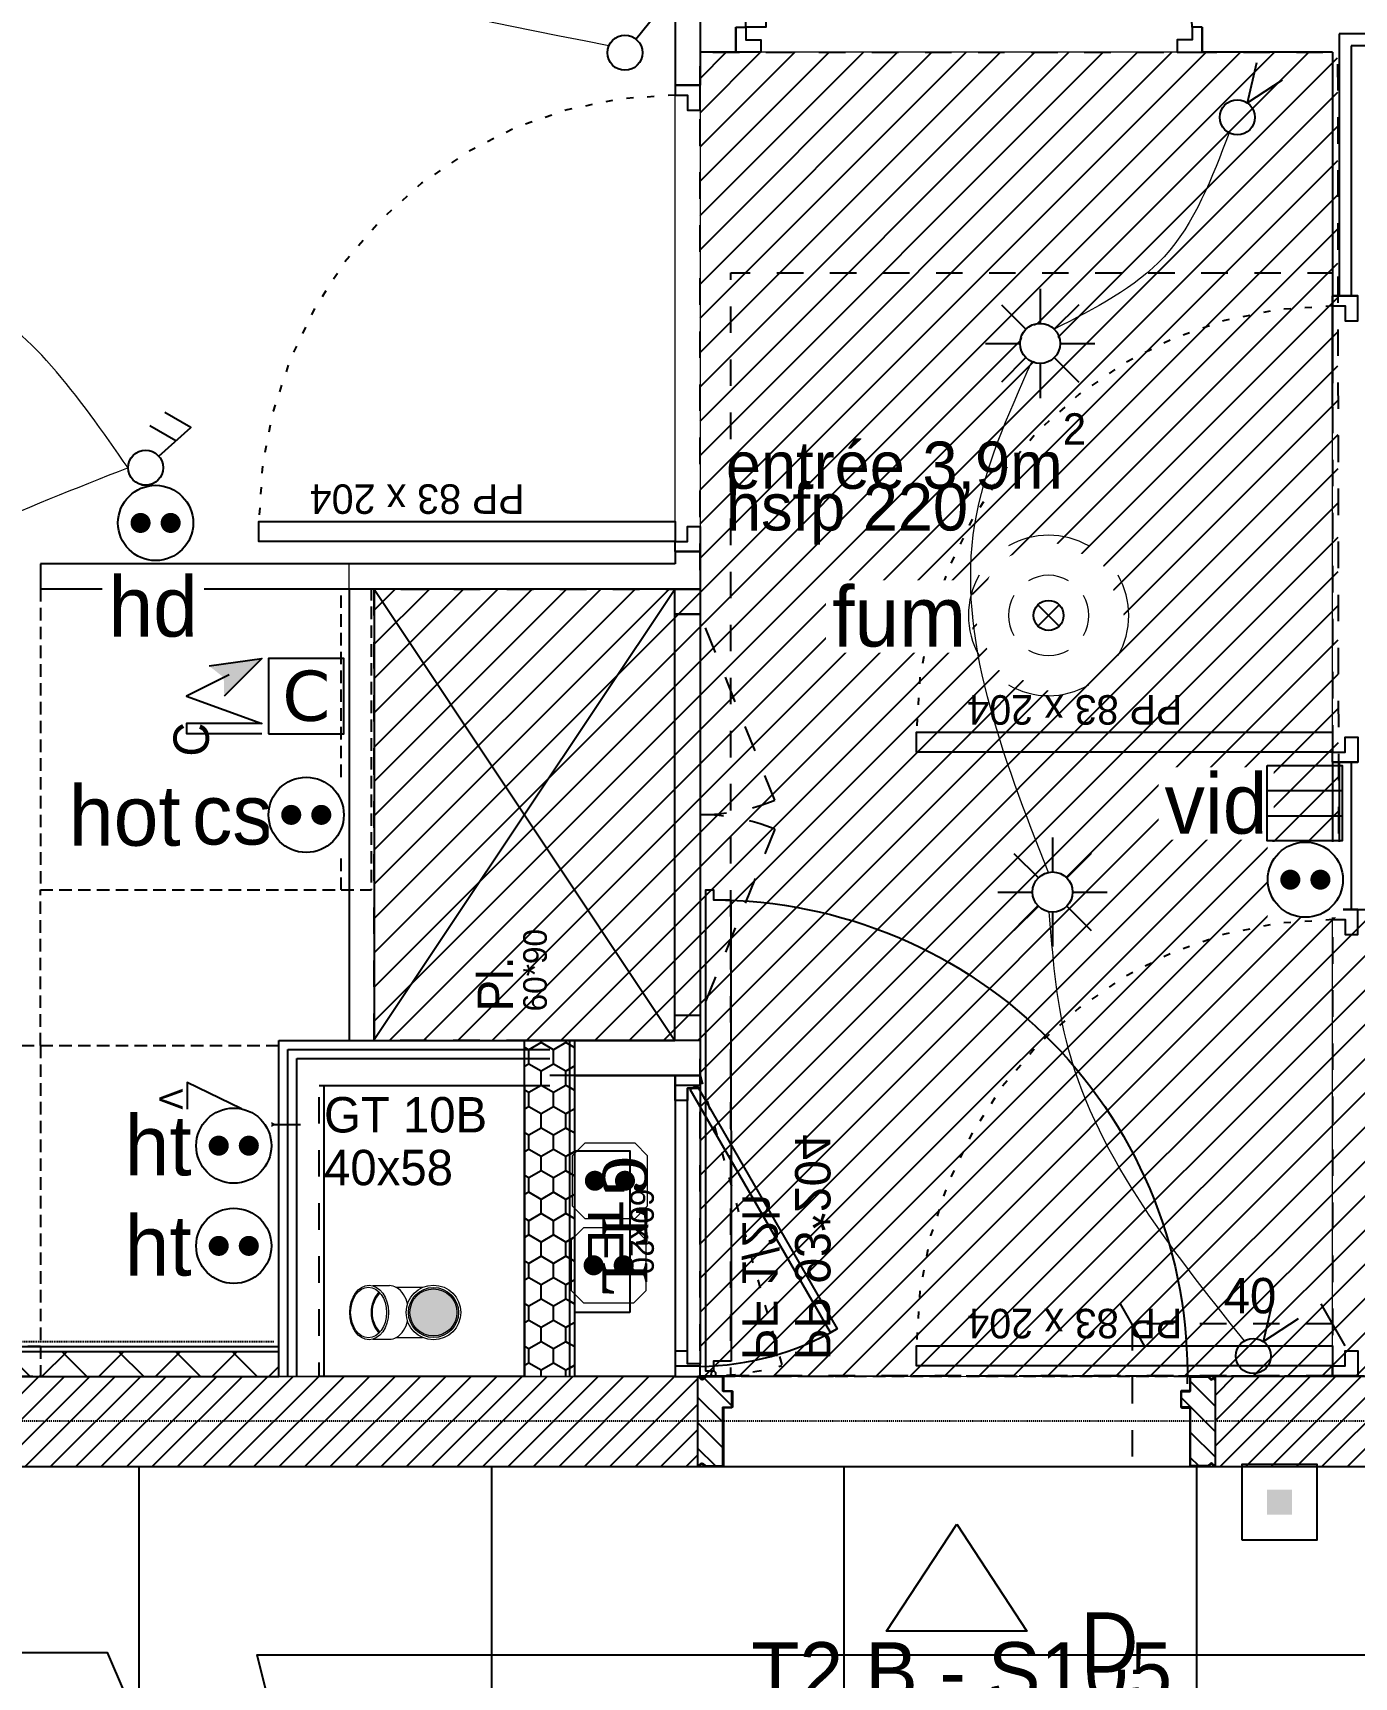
# Model space of a CAD drawing. Header units: centimetres. Extents: x -35664 to 50682, y -23001 to 23705.
# Drawn here: x 9299.3 to 9562.8, y 4240.3 to 4568.2 of the extents above; entities that cross this region are included whole.
import ezdxf
from ezdxf.enums import TextEntityAlignment as Align

# ---------------------------------------------------------------- set-up
doc = ezdxf.new("R2010")
doc.units = ezdxf.units.CM
for name, pattern in [('ISO-03', [1.5, 0.6, -0.9]), ('Style de ligne -1', [0.41664, 0.20828, -0.20836]), ('Style de ligne -11', [0.347222, 0.20828, -0.138942]), ('Style de ligne -13', [0.147638, 0.098425, -0.049213]), ('Style de ligne -18', [0.164042, 0.054681, -0.109361]), ('Style de ligne -5', [0.20828, 0.069425, -0.138855]), ('VW-01', [0.41656, 0.20828, -0.20828])]:
    doc.linetypes.add(name, pattern=pattern)
for name, color, linetype in [('B aménagement intérieur', 252, 'Continuous'), ('B faience', 252, 'Style de ligne -11'), ('B Faux plafonds', 9, 'Continuous'), ('B Faux plafonds_Hatch', 9, 'Continuous'), ('B GÈnÈral_Hatch', 252, 'Continuous'), ('B Général', 252, 'Continuous'), ('C ANNOTATIONS-axes horizontaux', 252, 'Style de ligne -1'), ('C ANNOTATIONS-prestations', 252, 'Continuous'), ('C ANNOTATIONS-prestations_Hatch', 252, 'Continuous'), ('C ANNOTATIONS-texte', 252, 'Continuous'), ('C ANNOTATIONS-textes-numérotation gaine', 252, 'ISO-03'), ('D SURFACES-shab', 252, 'Continuous'), ('F REMPLISSAGE-TE', 252, 'Continuous'), ('F REMPLISSAGE-TE_Hatch', 252, 'Continuous'), ('F REMPLISSAGE-vert clair', 252, 'Continuous'), ('F REMPLISSAGE-vert foncé', 252, 'Continuous'), ('prlm-EAU-CHU', 42, 'Continuous'), ('prlm-EAU-EUEV', 25, 'Continuous'), ('prlm-GT', 242, 'Continuous'), ('prlm-MOD-EL', 190, 'Continuous')]:
    doc.layers.add(name, color=color, linetype=linetype)
for name, color, linetype, lineweight in [('prlm-ELEC-CFA', 1, 'Continuous', 25), ('prlm-ELEC-CFO', 1, 'Continuous', 25), ('prlm-ELEC-SSI', 6, 'Continuous', 25), ('prlm-GAZ', 2, 'Continuous', 25)]:
    doc.layers.add(name, color=color, linetype=linetype, lineweight=lineweight)
doc.styles.add('Eurostile', font='Eurosti.TTF')
doc.styles.add('Eurostile (bold)', font='Eurostib.TTF')
doc.styles.add('prlm-elec-cfa', font='comic.ttf', dxfattribs={"height": 12})
doc.styles.add('prlm-elec-cfo', font='comic.ttf', dxfattribs={"height": 12})
doc.styles.add('prlm-elec-ssi', font='comic.ttf', dxfattribs={"height": 12})
doc.styles.add('prlm-mod', font='cambriaz.ttf', dxfattribs={"height": 18})
doc.styles.get("Standard").update_dxf_attribs({"font": 'isocp.shx', "height": 15})
pattern_1 = [(90, (81.019, -107.5736), (-2.4603, 4.261364), [2.84091, -5.68182]), (210, (81.019, -107.5736), (-2.4603, -4.261364), [2.84091, -5.68182]), (150, (76.0983, -104.7327), (-4.9206, 9e-09), [2.84091, -5.68182])]
pattern_2 = [(45, (0, 0), (2.4253472, -2.6458333), [])]

# ---------------------------------------------------------------- blocks, each defined once
blk = doc.blocks.new('B 90.Cuisson')
at = {"layer": 'B Général', "linetype": 'Style de ligne -13', "ltscale": 25.4, "flags": 128}
blk.add_lwpolyline([(-30, 30), (-30, 36), (30, 36), (30, 30)], dxfattribs=at)
blk.add_lwpolyline([(-30, 30), (30, 30), (30, -30), (-30, -30)], close=True, dxfattribs=at)
at = {"layer": 'B Général', "insert": (0, 0), "char_height": 7.06, "attachment_point": 5, "line_spacing_factor": 0.894142, "style": 'Eurostile'}
blk.add_mtext('C', dxfattribs=at)
blk = doc.blocks.new('B 90.PP 80')
at = {"layer": 'B Général', "flags": 128}
blk.add_lwpolyline([(-43, 2.5), (-43, 85.5), (-39, 85.5), (-39, 2.5)], close=True, dxfattribs=at)
at = {"layer": 'B Général', "linetype": 'Style de ligne -18', "ltscale": 25.4, "flags": 128}
blk.add_lwpolyline([(46, 2.5), (45.27, 13.33), (43.1, 23.98), (39.53, 34.26), (34.61, 44), (28.44, 53.03), (21.1, 61.19), (12.74, 68.35), (3.5, 74.38), (-6.47, 79.18), (-17, 82.67), (-27.91, 84.79), (-39, 85.5)], dxfattribs=at)
at = {"layer": 'B Général', "linetype": 'Continuous', "flags": 128}
for points in [[(-45, 2.5), (-43, 2.5), (-43, 0), (-40, 0), (-40, -2.5), (-45, -2.5)], [(48, 2.5), (46, 2.5), (46, 0), (43, 0), (43, -2.5), (48, -2.5), (48, -2.5), (48, -2.5), (48, 1.79), (48, 1.79)]]:
    blk.add_lwpolyline(points, close=True, dxfattribs=at)
at = {"layer": 'C ANNOTATIONS-prestations', "insert": (-37.5, 32.5), "char_height": 5.8825, "attachment_point": 1, "rotation": 90, "line_spacing_factor": 0.894142, "style": 'Eurostile'}
blk.add_mtext('PP 83 x 204', dxfattribs=at)
blk = doc.blocks.new('B 90.PL 60.90')
at = {"layer": 'B Général', "linetype": 'Continuous'}
for p, q in [((-42.5, 42.83), (47.5, -17.27)), ((47.5, 42.73), (-42.5, -17.27))]:
    blk.add_line(p, q, dxfattribs=at)
at = {"layer": 'B Général', "linetype": 'Style de ligne -1', "ltscale": 25.4}
for p, q in [((-0.39, -37.19), (-37.5, -22.27)), ((5.39, -37.19), (42.5, -22.27))]:
    blk.add_line(p, q, dxfattribs=at)
at = {"layer": 'B Général', "linetype": 'Continuous', "flags": 128}
for points in [[(47.5, -17.27), (47.5, 42.73), (-42.5, 42.73), (-42.5, -17.27)], [(42.5, -17.27), (42.5, -22.27), (-42.5, -22.27), (-42.5, -17.27)], [(-37.5, -17.27), (-37.5, -22.27), (-42.5, -22.27), (-42.5, -17.27)], [(47.5, -17.27), (47.5, -22.27), (42.5, -22.27), (42.5, -17.27)]]:
    blk.add_lwpolyline(points, close=True, dxfattribs=at)
at = {"layer": 'B Général', "linetype": 'Style de ligne -1', "ltscale": 25.4}
for centre, start, end in [((-37.5, -22.27), 338.1056, 0), ((42.5, -22.27), 180, 201.8944)]:
    blk.add_arc(centre, 40, start, end, dxfattribs=at)
at = {"layer": 'B Général', "insert": (-36.73, 22.1), "char_height": 7.059, "attachment_point": 1, "line_spacing_factor": 0.894142, "style": 'Eurostile'}
blk.add_mtext('Pl.', dxfattribs=at)
at = {"layer": 'C ANNOTATIONS-prestations', "insert": (-36.73, 10.61), "char_height": 4.706, "attachment_point": 4, "line_spacing_factor": 0.894142, "style": 'Eurostile'}
blk.add_mtext('60*90', dxfattribs=at)
blk = doc.blocks.new('B 90.Lave Linge')
at = {"layer": 'B Général', "linetype": 'Style de ligne -13', "ltscale": 25.4, "flags": 128}
blk.add_lwpolyline([(-29.47, 30), (-29.47, 36), (30.53, 36), (30.53, 30)], dxfattribs=at)
blk.add_lwpolyline([(-29.47, 30), (30.53, 30), (30.53, -30), (-29.47, -30)], close=True, dxfattribs=at)
at = {"layer": 'B Général', "insert": (0, 0), "char_height": 7.059, "attachment_point": 5, "line_spacing_factor": 0.894142, "style": 'Eurostile'}
blk.add_mtext('LL', dxfattribs=at)
blk = doc.blocks.new('B 90.Groupe-5-1')
at = {"layer": 'B Général', "flags": 128}
for points in [[(-31.46, -5.77), (-31.46, -0.77), (-28.96, -0.77), (-28.96, -3.27), (-26.46, -3.27), (-26.46, -5.77)], [(26.04, -0.77), (26.04, -3.27), (-28.96, -3.27), (-28.96, -0.77)], [(28.54, -5.77), (28.54, -0.77), (26.04, -0.77), (26.04, -3.27), (23.54, -3.27), (23.54, -5.77)]]:
    blk.add_lwpolyline(points, close=True, dxfattribs=at)
blk = doc.blocks.new('B 90.TE')
at = {"layer": 'B Général', "linetype": 'Style de ligne -5', "ltscale": 25.4}
blk.add_line((-31.46, -0.77), (26.39, 15.56), dxfattribs=at)
at = {"layer": 'B Général', "flags": 128}
for points in [[(28.54, -5.77), (28.54, -25.77), (-31.46, -25.77), (-31.46, -5.77)], [(15.79, -14.77), (15.79, -25.77), (-16.46, -25.77), (-16.46, -14.77)]]:
    blk.add_lwpolyline(points, close=True, dxfattribs=at)
at = {"layer": 'B Général', "linetype": 'Style de ligne -5', "ltscale": 25.4}
blk.add_arc((-34.54, -0.77), 63.08, 359.9968, 14.9984, dxfattribs=at)
at = {"layer": 'B Général'}
blk.add_blockref('B 90.Groupe-5-1', (0, 0), dxfattribs=at)
at = {"layer": 'B Général', "insert": (-0.34, -16.07), "char_height": 7.059, "width": 32.25, "attachment_point": 2, "line_spacing_factor": 0.894142, "style": 'Eurostile'}
blk.add_mtext('TE ', dxfattribs=at)
at = {"layer": 'C ANNOTATIONS-prestations', "insert": (-0.34, -14.77), "char_height": 4.706, "width": 32.25, "attachment_point": 8, "line_spacing_factor": 0.894142, "style": 'Eurostile'}
blk.add_mtext('60x20', dxfattribs=at)
blk = doc.blocks.new('B 90.VMC')
at = {"layer": 'B Général', "linetype": 'Style de ligne -1', "ltscale": 25.4}
blk.add_line((0, 10.77), (0, 17), dxfattribs=at)
at = {"layer": 'B Général', "linetype": 'Continuous', "flags": 128}
blk.add_lwpolyline([(0, 10.77), (-8.34, -6.52), (8.34, -6.52)], close=True, dxfattribs=at)
at = {"layer": 'C ANNOTATIONS-prestations', "insert": (-7.15, -7.39), "char_height": 4.706, "attachment_point": 1, "line_spacing_factor": 0.894142, "style": 'Eurostile'}
blk.add_mtext('VMC', dxfattribs=at)
blk = doc.blocks.new('B 90.T2 S105 (2D)')
at = {"layer": 'B Faux plafonds_Hatch', "linetype": 'Continuous'}
h = blk.add_hatch(dxfattribs=at)
h.set_pattern_fill('F_P__SOFFITE', color=256, style=0, pattern_type=2)
h.set_pattern_definition([(45, (0, 0.2205), (-3.52778, 3.30729), [])])
h.paths.add_polyline_path([(131.91, -198.44), (278.41, -198.44), (278.41, -291.44), (11.73, -291.53), (11.73, -291.52), (4.58, -291.52), (4.58, -224.52), (-60.42, -224.52), (-60.42, -134.52), (4.59, -134.52), (4.59, -27.47), (131.73, -27.47)])
at = {"layer": 'B GÈnÈral_Hatch', "linetype": 'Continuous'}
h = blk.add_hatch(dxfattribs=at)
h.set_pattern_fill('PSE', color=256, angle=90, style=0, pattern_type=2)
h.set_pattern_definition(pattern_1)
h.paths.add_polyline_path([(-20.41, -291.55), (-30.41, -291.55), (-30.41, -224.52), (-20.41, -224.52)])
h = blk.add_hatch(dxfattribs=at)
h.set_pattern_fill('02_ISOLANT', color=256, angle=-90.0006, style=0, pattern_type=2)
h.set_pattern_definition([(-45.0006, (0, 0), (5.65692, 5.65679), []), (44.9994, (0, 0), (5.65679, -5.65692), [])])
h.paths.add_polyline_path([(-79.41, -286.55), (-366.96, -286.55), (-366.96, -291.55), (-79.41, -291.55)])
at = {"layer": 'F REMPLISSAGE-TE_Hatch', "linetype": 'Continuous'}
h = blk.add_hatch(dxfattribs=at)
h.set_pattern_fill('PSE', color=256, angle=90, style=0, pattern_type=2)
h.set_pattern_definition(pattern_1)
h.paths.add_polyline_path([(-30.41, -291.55), (-21.41, -291.55), (-21.41, -224.52), (-30.41, -224.52)])
h = blk.add_hatch(dxfattribs=at)
h.set_pattern_fill('PSE', color=256, angle=90, style=0, pattern_type=2)
h.set_pattern_definition(pattern_1)
h.paths.add_polyline_path([(-21.41, -291.55), (-20.41, -291.55), (-20.41, -224.52), (-21.41, -224.52)])
at = {"layer": 'B faience'}
blk.add_line((-306.96, -284.55), (-80.41, -284.55), dxfattribs=at)
at = {"layer": 'B Faux plafonds', "linetype": 'VW-01', "ltscale": 25.4, "flags": 128}
blk.add_lwpolyline([(131.91, -198.44), (278.41, -198.44), (278.41, -291.44), (11.73, -291.53), (11.73, -291.52), (4.58, -291.52), (4.58, -224.52), (-60.42, -224.52), (-60.42, -134.52), (4.59, -134.52), (4.59, -27.47), (131.73, -27.47)], close=True, dxfattribs=at)
at = {"layer": 'B Général', "linetype": 'Continuous'}
for p, q in [((-0.41, 291.55), (-0.41, -34.02)), ((-0.41, 291.55), (-0.41, -34.02)), ((4.59, 291.55), (4.59, -34.02)), ((11.73, -22.47), (11.73, -27.47)), ((104.73, -22.47), (104.73, -27.47)), ((11.73, -27.47), (4.59, -27.47)), ((11.73, -27.47), (4.59, -27.47)), ((4.59, -28.44), (4.59, -34.02)), ((130.73, -27.47), (104.73, -27.47)), ((130.73, -27.47), (104.73, -27.47)), ((130.73, -27.47), (130.73, -93.44)), ((-0.41, -34.02), (4.59, -34.02)), ((130.73, -76.06), (135.73, -76.06)), ((130.73, -98.44), (130.73, -76.06)), ((-0.41, -127.02), (-0.41, -129.52)), ((-0.41, -127.02), (-0.41, -129.52)), ((-0.41, -127.02), (4.59, -127.02)), ((4.59, -127.02), (4.59, -134.52)), ((4.59, -127.02), (4.59, -134.52)), ((-0.41, -129.52), (-126.96, -129.52)), ((-126.96, -129.52), (-126.96, -134.52)), ((-0.41, -129.52), (-126.96, -129.52)), ((4.59, -134.52), (-126.96, -134.52)), ((-65.42, -134.52), (-126.96, -134.52)), ((-65.42, -134.52), (-65.42, -224.52)), ((-65.42, -134.52), (-65.42, -224.52)), ((-60.42, -134.52), (-60.42, -224.52)), ((-60.42, -134.52), (-60.42, -224.52)), ((4.59, -134.52), (-60.42, -134.52)), ((130.73, -169.06), (130.73, -198.44)), ((130.73, -169.06), (135.73, -169.06)), ((130.73, -198.44), (135.73, -198.44)), ((-79.41, -224.52), (-65.42, -224.52)), ((-79.41, -285.55), (-79.41, -224.52)), ((-60.42, -224.52), (-25.41, -224.52)), ((-20.41, -224.52), (-30.41, -224.52)), ((-30.41, -291.55), (-30.41, -224.52)), ((4.59, -224.52), (-25.41, -224.52)), ((-20.41, -291.55), (-20.41, -224.52)), ((4.59, -224.52), (4.59, -231.52)), ((4.59, -231.52), (-25.41, -231.52)), ((-70.41, -233.52), (-25.41, -233.52)), ((-70.41, -291.62), (-70.41, -233.52)), ((-366.96, -285.55), (-79.41, -285.55)), ((-366.96, -285.55), (-79.41, -285.55)), ((-366.96, -286.55), (-79.41, -286.55)), ((-366.96, -291.55), (-79.41, -291.55)), ((-366.96, -291.55), (-79.41, -291.55)), ((-79.41, -291.62), (-79.41, -291.55)), ((130.73, -291.44), (130.73, -291.54)), ((130.73, -291.44), (135.73, -291.44))]:
    blk.add_line(p, q, dxfattribs=at)
at = {"layer": 'B Général', "linetype": 'Style de ligne -13', "ltscale": 25.4}
for q in [(-126.96, -194.52), (-79.41, -225.55)]:
    blk.add_line((-126.96, -225.55), q, dxfattribs=at)
at = {"layer": 'B Général', "linetype": 'VW-01', "ltscale": 25.4, "flags": 128}
blk.add_lwpolyline([(130.73, -291.44), (10.73, -291.44), (10.73, -71.44), (130.73, -71.44)], close=True, dxfattribs=at)
at = {"layer": 'C ANNOTATIONS-prestations', "linetype": 'Continuous'}
for p, q in [((93.23, -285.41), (88.41, -277.06)), ((133.23, -285.41), (128.41, -277.06))]:
    blk.add_line(p, q, dxfattribs=at)
at = {"layer": 'C ANNOTATIONS-prestations', "linetype": 'VW-01', "ltscale": 25.4}
for p, q in [((130.73, -281.08), (90.73, -281.08)), ((90.73, -281.08), (90.73, -309.51))]:
    blk.add_line(p, q, dxfattribs=at)
at = {"layer": 'D SURFACES-shab', "lineweight": 18, "flags": 128}
for points in [[(-366.96, -285.55), (-79.41, -285.55), (-79.41, -224.52), (-65.42, -224.52), (-65.42, -194.52), (-65.42, -194.52), (-65.42, -129.52), (-0.41, -129.52), (-0.41, 291.55), (-366.96, 291.55), (-366.96, -99.44), (-366.96, -99.44), (-366.96, -165.55), (-366.96, -165.55)], [(4.58, -224.52), (4.58, -291.46), (130.73, -291.54), (130.73, -27.47), (4.59, -27.47), (4.59, -134.52), (-60.42, -134.52), (-60.42, -224.52)]]:
    blk.add_lwpolyline(points, close=True, dxfattribs=at)
at = {"layer": 'F REMPLISSAGE-TE', "linetype": 'Continuous'}
blk.add_line((-21.41, -291.55), (-21.41, -224.52), dxfattribs=at)
at = {"layer": 'F REMPLISSAGE-vert clair'}
for p, q in [((366.73, -23.77), (132.03, -23.77)), ((132.03, -23.77), (132.03, -76.06)), ((366.73, -26.17), (134.43, -26.17)), ((134.43, -26.17), (134.43, -76.06)), ((132.03, -169.06), (132.03, -198.44)), ((134.43, -169.06), (134.43, -198.44)), ((-77.61, -226.32), (-25.41, -226.32)), ((-77.61, -291.62), (-77.61, -226.32)), ((-75.81, -228.12), (-25.41, -228.12)), ((-75.81, -291.62), (-75.81, -228.12)), ((132.03, -291.44), (132.03, -291.54)), ((134.43, -291.44), (134.43, -291.54))]:
    blk.add_line(p, q, dxfattribs=at)
at = {"layer": 'F REMPLISSAGE-vert clair', "linetype": 'Continuous'}
for p, q in [((-70.41, -233.52), (-25.41, -233.52)), ((-70.41, -291.62), (-70.41, -233.52))]:
    blk.add_line(p, q, dxfattribs=at)
at = {"layer": 'F REMPLISSAGE-vert foncé'}
for p, q in [((366.73, -23.77), (132.03, -23.77)), ((132.03, -23.77), (132.03, -76.06)), ((366.73, -26.17), (134.43, -26.17)), ((134.43, -26.17), (134.43, -76.06)), ((132.03, -169.06), (132.03, -198.44)), ((134.43, -169.06), (134.43, -198.44)), ((-77.61, -226.32), (-25.41, -226.32)), ((-77.61, -291.62), (-77.61, -226.32)), ((132.03, -291.44), (132.03, -291.54)), ((134.43, -291.44), (134.43, -291.54))]:
    blk.add_line(p, q, dxfattribs=at)
at = {"layer": 'F REMPLISSAGE-vert foncé', "linetype": 'Continuous'}
for p, q in [((130.73, -27.47), (130.73, -76.06)), ((130.73, -169.06), (130.73, -198.44)), ((-79.41, -224.52), (-25.41, -224.52)), ((-79.41, -291.62), (-79.41, -224.52)), ((130.73, -291.44), (130.73, -291.54))]:
    blk.add_line(p, q, dxfattribs=at)
at = {"layer": 'B aménagement intérieur', "rotation": 90}
for p in [(2.09, -82.02), (133.23, -124.06), (133.23, -246.44)]:
    blk.add_blockref('B 90.PP 80', p, dxfattribs=at)
at = {"layer": 'B Général'}
blk.add_blockref('B 90.PP 80', (56.73, -24.97), dxfattribs=at)
at = {"layer": 'B Général', "xscale": -1, "rotation": 270}
blk.add_blockref('B 90.Cuisson', (-96.96, -164.52), dxfattribs=at)
at = {"layer": 'B Général'}
for name, p, rotation in [('B 90.PL 60.90', (-17.69, -182.02), 90), ('B 90.Lave Linge', (-156.42, -255.55), 180), ('B 90.TE', (5.36, -262.99), 270), ('B 90.VMC', (-91.18, -241.28), 270)]:
    blk.add_blockref(name, p, dxfattribs=dict(at, rotation=rotation))
at = {"layer": 'C ANNOTATIONS-prestations', "insert": (9.74, -113.43), "char_height": 9.412, "width": 85.2632, "attachment_point": 1, "line_spacing_factor": 0.894142, "style": 'Eurostile'}
blk.add_mtext('hsfp 220', dxfattribs=at)
at = {"layer": 'C ANNOTATIONS-prestations', "insert": (114.24, -271.9), "char_height": 7.059, "attachment_point": 2, "line_spacing_factor": 0.894142, "style": 'Eurostile'}
blk.add_mtext('40', dxfattribs=at)
at = {"layer": 'C ANNOTATIONS-texte', "insert": (9.74, -99.46), "char_height": 9.412, "width": 99.0357, "attachment_point": 1, "line_spacing_factor": 0.894142, "style": 'Eurostile'}
blk.add_mtext('entrée 3,9m{\\H0.6667x;\\S2^ ;}', dxfattribs=at)
blk = doc.blocks.new('B 90.PP 93_204 PF1_2h mur20')
at = {"layer": 'B GÈnÈral_Hatch', "linetype": 'Continuous'}
h = blk.add_hatch(dxfattribs=at)
h.set_pattern_fill('50_BETON', color=256, style=0, pattern_type=2)
h.set_pattern_definition(pattern_2)
edge = h.paths.add_edge_path()
edge.add_line((-51.6, -8.95), (-50.94, -8.37))
edge.add_line((-50.94, -8.37), (-50.93, -8.36))
edge.add_arc((-50.79, -8.52), 0.2, 48.9909, 131.0091, ccw=False)
edge.add_line((-50.66, -8.36), (-50.65, -8.37))
edge.add_line((-50.65, -8.37), (-50.1, -8.86))
edge.add_line((-50.1, -8.86), (-50.1, -8.86))
edge.add_arc((-50.06, -8.82), 0.05, 228.9909, 270)
edge.add_line((-50.06, -8.87), (-50.06, -8.87))
edge.add_line((-50.06, -8.87), (-46.7, -8.87))
edge.add_line((-46.7, -8.87), (-46.69, -8.87))
edge.add_arc((-46.69, -8.83), 0.0435, 270, 360)
edge.add_line((-46.65, -8.83), (-46.65, 2.7))
edge.add_arc((-46.48, 2.7), 0.174, 90, 180, ccw=False)
edge.add_line((-46.48, 2.87), (-46.45, 2.87))
edge.add_line((-46.45, 2.87), (-44.9, 2.87))
edge.add_line((-44.9, 2.87), (-44.89, 2.87))
edge.add_arc((-44.89, 2.91), 0.0435, 270, 360)
edge.add_line((-44.85, 2.91), (-44.85, 5.96))
edge.add_arc((-44.89, 5.96), 0.0435, 0, 90)
edge.add_line((-44.89, 6), (-44.9, 6))
edge.add_line((-44.9, 6), (-46.45, 6))
edge.add_line((-46.45, 6), (-46.48, 6))
edge.add_arc((-46.48, 6.17), 0.174, 180, 270, ccw=False)
edge.add_line((-46.65, 6.17), (-46.65, 8.83))
edge.add_arc((-46.69, 8.83), 0.0435, 0, 90)
edge.add_line((-46.69, 8.87), (-46.7, 8.87))
edge.add_line((-46.7, 8.87), (-50.06, 8.87))
edge.add_line((-50.06, 8.87), (-50.06, 8.87))
edge.add_arc((-50.06, 8.82), 0.05, 90, 131.0091)
edge.add_line((-50.1, 8.86), (-50.1, 8.86))
edge.add_line((-50.1, 8.86), (-50.65, 8.37))
edge.add_line((-50.65, 8.37), (-50.66, 8.37))
edge.add_arc((-50.79, 8.52), 0.2, 233.0967, 311.0091, ccw=False)
edge.add_line((-50.91, 8.36), (-50.92, 8.36))
edge.add_line((-50.92, 8.36), (-51.44, 8.81))
edge.add_line((-51.44, 8.81), (-51.44, 8.81))
edge.add_line((-51.44, 8.81), (-51.6, 8.95))
edge.add_line((-51.6, 8.95), (-51.6, -8.95))
h = blk.add_hatch(dxfattribs=at)
h.set_pattern_fill('50_BETON', color=256, style=0, pattern_type=2)
h.set_pattern_definition(pattern_2)
edge = h.paths.add_edge_path()
edge.add_line((51.6, -8.95), (50.94, -8.37))
edge.add_line((50.94, -8.37), (50.93, -8.36))
edge.add_arc((50.79, -8.52), 0.2, 48.9909, 131.0091)
edge.add_line((50.66, -8.36), (50.65, -8.37))
edge.add_line((50.65, -8.37), (50.1, -8.86))
edge.add_line((50.1, -8.86), (50.1, -8.86))
edge.add_arc((50.06, -8.82), 0.05, 270, 311.0091, ccw=False)
edge.add_line((50.06, -8.87), (50.06, -8.87))
edge.add_line((50.06, -8.87), (46.7, -8.87))
edge.add_line((46.7, -8.87), (46.69, -8.87))
edge.add_arc((46.69, -8.83), 0.0435, 180, 270, ccw=False)
edge.add_line((46.65, -8.83), (46.65, 2.7))
edge.add_arc((46.48, 2.7), 0.174, 0, 90)
edge.add_line((46.48, 2.87), (46.45, 2.87))
edge.add_line((46.45, 2.87), (44.9, 2.87))
edge.add_line((44.9, 2.87), (44.89, 2.87))
edge.add_arc((44.89, 2.91), 0.0435, 180, 270, ccw=False)
edge.add_line((44.85, 2.91), (44.85, 5.96))
edge.add_arc((44.89, 5.96), 0.0435, 90, 180, ccw=False)
edge.add_line((44.89, 6), (44.9, 6))
edge.add_line((44.9, 6), (46.45, 6))
edge.add_line((46.45, 6), (46.48, 6))
edge.add_arc((46.48, 6.17), 0.174, 270, 360)
edge.add_line((46.65, 6.17), (46.65, 8.83))
edge.add_arc((46.69, 8.83), 0.0435, 90, 180, ccw=False)
edge.add_line((46.69, 8.87), (46.7, 8.87))
edge.add_line((46.7, 8.87), (50.06, 8.87))
edge.add_line((50.06, 8.87), (50.06, 8.87))
edge.add_arc((50.06, 8.82), 0.05, 48.9909, 90, ccw=False)
edge.add_line((50.1, 8.86), (50.1, 8.86))
edge.add_line((50.1, 8.86), (50.65, 8.37))
edge.add_line((50.65, 8.37), (50.66, 8.37))
edge.add_arc((50.79, 8.52), 0.2, 228.9909, 306.9033)
edge.add_line((50.91, 8.36), (50.92, 8.36))
edge.add_line((50.92, 8.36), (51.44, 8.81))
edge.add_line((51.44, 8.81), (51.44, 8.81))
edge.add_line((51.44, 8.81), (51.6, 8.95))
edge.add_line((51.6, 8.95), (51.6, -8.95))
at = {"layer": 'B Général', "linetype": 'Style de ligne -13', "ltscale": 25.4}
for p, q in [((46.7, 9), (-46.7, 9)), ((46.7, -9), (-46.7, -9))]:
    blk.add_line(p, q, dxfattribs=at)
at = {"layer": 'B Général', "linetype": 'Continuous', "flags": 128}
for points in [[(45, 12), (48.5, 12), (48.5, 10), (50, 10), (50.01, 106), (48.51, 106), (48.51, 104), (45.01, 104)], [(0, -20.5), (-14, -41.85), (14, -41.85)]]:
    blk.add_lwpolyline(points, close=True, dxfattribs=at)
for points in [[(-46.5, 8.83), (-46.5, 6.17, 0.414214), (-46.46, 6.13), (-46.45, 6.13), (-44.9, 6.13), (-44.87, 6.13, -0.414214), (-44.7, 5.96), (-44.7, 2.91, -0.414214), (-44.87, 2.74), (-44.9, 2.74), (-46.45, 2.74), (-46.46, 2.74, 0.414214), (-46.5, 2.7), (-46.5, -8.83, -0.414214), (-46.67, -9), (-46.7, -9), (-50.06, -9), (-50.07, -9, -0.18087), (-50.2, -8.95), (-50.2, -8.95), (-50.76, -8.47), (-50.76, -8.46, 0.373975), (-50.83, -8.46), (-50.83, -8.47), (-51.49, -9.04), (-51.6, -8.95), (-50.94, -8.37), (-50.93, -8.36, -0.373975), (-50.66, -8.36), (-50.65, -8.37), (-50.1, -8.86), (-50.1, -8.86, 0.18087), (-50.06, -8.87), (-50.06, -8.87), (-46.7, -8.87), (-46.69, -8.87, 0.414214), (-46.65, -8.83), (-46.65, 2.7, -0.414214), (-46.48, 2.87), (-46.45, 2.87), (-44.9, 2.87), (-44.89, 2.87, 0.414214), (-44.85, 2.91), (-44.85, 5.96, 0.414214), (-44.89, 6), (-44.9, 6), (-46.45, 6), (-46.48, 6, -0.414214), (-46.65, 6.17), (-46.65, 8.83, 0.414214), (-46.69, 8.87), (-46.7, 8.87), (-50.06, 8.87), (-50.06, 8.87, 0.18087), (-50.1, 8.86), (-50.1, 8.86), (-50.65, 8.37), (-50.66, 8.37, -0.353689), (-50.91, 8.36), (-50.92, 8.36), (-51.44, 8.81), (-51.44, 8.81), (-51.6, 8.95), (-51.49, 9.04), (-50.88, 8.51, 0.385556), (-50.77, 8.46), (-50.76, 8.47), (-50.2, 8.95), (-50.2, 8.95, -0.18087), (-50.07, 9), (-50.06, 9), (-46.7, 9), (-46.67, 9, -0.414214)], [(46.5, 8.83), (46.5, 6.17, -0.414214), (46.46, 6.13), (46.45, 6.13), (44.9, 6.13), (44.87, 6.13, 0.414214), (44.7, 5.96), (44.7, 2.91, 0.414214), (44.87, 2.74), (44.9, 2.74), (46.45, 2.74), (46.46, 2.74, -0.414214), (46.5, 2.7), (46.5, -8.83, 0.414214), (46.67, -9), (46.7, -9), (50.06, -9), (50.07, -9, 0.18087), (50.2, -8.95), (50.2, -8.95), (50.76, -8.47), (50.76, -8.46, -0.373975), (50.83, -8.46), (50.83, -8.47), (51.49, -9.04), (51.6, -8.95), (50.94, -8.37), (50.93, -8.36, 0.373975), (50.66, -8.36), (50.65, -8.37), (50.1, -8.86), (50.1, -8.86, -0.18087), (50.06, -8.87), (50.06, -8.87), (46.7, -8.87), (46.69, -8.87, -0.414214), (46.65, -8.83), (46.65, 2.7, 0.414214), (46.48, 2.87), (46.45, 2.87), (44.9, 2.87), (44.89, 2.87, -0.414214), (44.85, 2.91), (44.85, 5.96, -0.414214), (44.89, 6), (44.9, 6), (46.45, 6), (46.48, 6, 0.414214), (46.65, 6.17), (46.65, 8.83, -0.414214), (46.69, 8.87), (46.7, 8.87), (50.06, 8.87), (50.06, 8.87, -0.18087), (50.1, 8.86), (50.1, 8.86), (50.65, 8.37), (50.66, 8.37, 0.353689), (50.91, 8.36), (50.92, 8.36), (51.44, 8.81), (51.44, 8.81), (51.6, 8.95), (51.49, 9.04), (50.88, 8.51, -0.385556), (50.77, 8.46), (50.76, 8.47), (50.2, 8.95), (50.2, 8.95, 0.18087), (50.07, 9), (50.06, 9), (46.7, 9), (46.67, 9, 0.414214)]]:
    blk.add_lwpolyline(points, format="xyb", close=True, dxfattribs=at)
at = {"layer": 'B Général', "linetype": 'Continuous'}
blk.add_circle((48.5, 9.5), 0.5, dxfattribs=at)
blk.add_arc((48.5, 9.5), 94.5, 90, 181.2323, dxfattribs=at)
at = {"layer": 'C ANNOTATIONS-prestations', "insert": (25.17, 12.23), "char_height": 7.059, "attachment_point": 1, "rotation": 90, "line_spacing_factor": 0.894142, "style": 'Eurostile'}
blk.add_mtext('PP 93*204\\PPF 1/2h\\P', dxfattribs=at)
blk = doc.blocks.new('B 90.Groupe-21-1')
at = {"layer": 'C ANNOTATIONS-texte', "insert": (9484.49, 4247.3), "char_height": 11.765, "width": 186.2007, "attachment_point": 2, "line_spacing_factor": 0.894142, "style": 'Eurostile (bold)'}
blk.add_mtext('T2{\\fEurostile|b0|i0|c0|p0; }B {\\fEurostile|b0|i0|c0|p0;- S105}', dxfattribs=at)
blk = doc.blocks.new('B 90.Groupe-22-1')
at = {"layer": 'B Général', "linetype": 'VW-01', "ltscale": 25.4, "flags": 128}
blk.add_lwpolyline([(9356.34, 4358.31), (9397.34, 4358.31), (9397.34, 4300.29), (9356.34, 4300.29)], close=True, dxfattribs=at)
at = {"layer": 'C ANNOTATIONS-textes-numérotation gaine', "insert": (9357.34, 4356.01), "char_height": 7.059, "width": 56.9358, "attachment_point": 1, "line_spacing_factor": 0.894142, "style": 'Eurostile'}
blk.add_mtext('GT 10B\\P40x58', dxfattribs=at)
blk = doc.blocks.new('xi.hot')
at = {"layer": 'prlm-ELEC-CFO', "lineweight": 5}
blk.add_hatch(color=0, dxfattribs=at).paths.add_polyline_path([(-3, 6), (-0.1, 3.7), (0, 0), (7.5, 7.5)])
at = {"layer": 'prlm-ELEC-CFO', "color": 0}
for points in [[(-3, 6), (7.5, 7.5), (0, 0)], [(0.95, 4.23), (-7.5, 0), (7.5, -5.5), (-7.5, -5.5), (-7.5, -7.5), (7.5, -7.5)]]:
    blk.add_lwpolyline(points, dxfattribs=at)
blk = doc.blocks.new('xi.PCS')
at = {"color": 0, "lineweight": 5}
blk.add_wipeout([(-7.5, -7.5), (7.5, -7.5), (7.5, 7.5), (-7.5, 7.5)], dxfattribs=at).dxf.layer = 'prlm-ELEC-CFO'
at = {"layer": 'prlm-ELEC-CFO', "color": 0, "linetype": 'ByBlock', "lineweight": 5, "const_width": 2}
for points in [[(-4, 0, 1), (-2, 0, 1)], [(2, 0, 1), (4, 0, 1)]]:
    blk.add_lwpolyline(points, format="xyb", close=True, dxfattribs=at)
at = {"layer": 'prlm-ELEC-CFO', "color": 0, "linetype": 'ByBlock', "lineweight": -2}
blk.add_circle((0, 0), 7.5, dxfattribs=at)
blk = doc.blocks.new('xi.SF32')
at = {"layer": 'prlm-ELEC-CFO', "color": 0, "flags": 128}
blk.add_lwpolyline([(-7.5, -7.5), (7.5, -7.5), (7.5, 7.5), (-7.5, 7.5)], close=True, dxfattribs=at)
at = {"layer": 'prlm-ELEC-CFO', "color": 0, "linetype": 'ByBlock', "insert": (0, 0), "char_height": 10, "width": 11.36, "attachment_point": 5}
blk.add_mtext('{\\fVerdana|b0|i0|c0|p34;C}', dxfattribs=at)
blk = doc.blocks.new('xi.PCHT')
at = {"color": 0, "lineweight": 5}
blk.add_wipeout([(-7.5, -7.5), (7.5, -7.5), (7.5, 7.5), (-7.5, 7.5)], dxfattribs=at).dxf.layer = 'prlm-ELEC-CFO'
at = {"layer": 'prlm-ELEC-CFO', "color": 0, "linetype": 'ByBlock', "lineweight": 5, "const_width": 2}
for points in [[(-4, 0, 1), (-2, 0, 1)], [(2, 0, 1), (4, 0, 1)]]:
    blk.add_lwpolyline(points, format="xyb", close=True, dxfattribs=at)
at = {"layer": 'prlm-ELEC-CFO', "color": 0, "linetype": 'ByBlock', "lineweight": -2}
blk.add_circle((0, 0), 7.5, dxfattribs=at)
blk = doc.blocks.new('xi.SA')
at = {"layer": 'prlm-ELEC-CFO', "color": 0}
blk.add_lwpolyline([(0.2, -1.28), (5.5, 5.28)], dxfattribs=at)
blk.add_circle((-2, -4), 3.5, dxfattribs=at)
blk = doc.blocks.new('xi.PCGTL')
at = {"layer": 'prlm-ELEC-CFO', "color": 0, "lineweight": 0}
blk.add_lwpolyline([(-7.5, -5), (-5, -7.5), (5, -7.5), (7.5, -5), (7.5, 5), (5, 7.5), (-5, 7.5), (-7.5, 5)], close=True, dxfattribs=at)
at = {"layer": 'prlm-ELEC-CFO', "color": 0, "linetype": 'ByBlock', "lineweight": 5, "const_width": 2}
for points in [[(-4, 0, 1), (-2, 0, 1)], [(2, 0, 1), (4, 0, 1)]]:
    blk.add_lwpolyline(points, format="xyb", close=True, dxfattribs=at)
blk = doc.blocks.new('xi.PC')
at = {"color": 0, "lineweight": 5}
blk.add_wipeout([(-7.5, -7.5), (7.5, -7.5), (7.5, 7.5), (-7.5, 7.5)], dxfattribs=at).dxf.layer = 'prlm-ELEC-CFO'
at = {"layer": 'prlm-ELEC-CFO', "color": 0, "linetype": 'ByBlock', "lineweight": 5, "const_width": 2}
for points in [[(-4, 0, 1), (-2, 0, 1)], [(2, 0, 1), (4, 0, 1)]]:
    blk.add_lwpolyline(points, format="xyb", close=True, dxfattribs=at)
at = {"layer": 'prlm-ELEC-CFO', "color": 0, "linetype": 'ByBlock', "lineweight": -2}
blk.add_circle((0, 0), 7.5, dxfattribs=at)
blk = doc.blocks.new('xi.VID')
at = {"layer": 'prlm-ELEC-CFA', "color": 0, "linetype": 'ByBlock', "lineweight": -2, "flags": 128}
blk.add_lwpolyline([(-7.5, 7.5), (7.5, 7.5), (7.5, -7.5), (-7.5, -7.5)], close=True, dxfattribs=at)
at = {"layer": 'prlm-ELEC-CFA', "color": 0}
for points in [[(-7.5, 2.5), (7.5, 2.5)], [(-7.5, -2.5), (7.5, -2.5)]]:
    blk.add_lwpolyline(points, dxfattribs=at)
blk = doc.blocks.new('xi.BSO')
at = {"layer": 'prlm-ELEC-CFO', "lineweight": 5}
blk.add_hatch(color=0, dxfattribs=at).paths.add_polyline_path([(-2.5, -2.5), (2.5, -2.5), (2.5, 2.5), (-2.5, 2.5)])
at = {"layer": 'prlm-ELEC-CFO', "color": 0, "flags": 128}
blk.add_lwpolyline([(-7.5, -7.5), (7.5, -7.5), (7.5, 7.5), (-7.5, 7.5)], close=True, dxfattribs=at)
blk = doc.blocks.new('xi.FUM')
at = {"color": 0}
blk.add_wipeout([(-10.61, -10.61), (-15, 0), (-10.61, 10.61), (0, 15), (10.61, 10.61), (15, 0), (10.61, -10.61), (0, -15)], dxfattribs=at).dxf.layer = 'prlm-ELEC-SSI'
at = {"layer": 'prlm-ELEC-SSI', "color": 0}
for points in [[(-2.12, 2.12), (2.12, -2.12)], [(2.12, 2.12), (-2.12, -2.12)]]:
    blk.add_lwpolyline(points, dxfattribs=at)
blk.add_circle((0, 0), 3, dxfattribs=at)
at = {"layer": 'prlm-ELEC-SSI', "color": 0, "lineweight": 13}
for radius, start, end in [(16, 60, 120), (16, 150, 210), (8, 60, 120), (16, 330, 30), (8, 150, 210), (8, 330, 30), (8, 240, 300), (16, 240, 300)]:
    blk.add_arc((0, 0), radius, start, end, dxfattribs=at)
blk = doc.blocks.new('xi.VV')
at = {"layer": 'prlm-ELEC-CFO', "color": 0}
blk.add_lwpolyline([(6.95, 3.42), (0.01, -1.13), (1.91, 6.95)], dxfattribs=at)
blk.add_circle((-2, -4), 3.5, dxfattribs=at)
blk = doc.blocks.new('xi.SPOT')
at = {"color": 0, "lineweight": 5}
blk.add_wipeout([(-4, 0), (-2.83, -2.83), (0, -4), (2.83, -2.83), (4, 0), (2.83, 2.83), (0, 4), (-2.83, 2.83)], dxfattribs=at).dxf.layer = 'prlm-ELEC-CFO'
at = {"layer": 'prlm-ELEC-CFO', "color": 0, "linetype": 'ByBlock', "lineweight": -2, "flags": 128}
for points in [[(0, 10.88), (0, 4)], [(-7.69, 7.69), (-2.83, 2.83)], [(7.69, 7.69), (2.83, 2.83)], [(-10.88, 0), (-4, 0)], [(4, 0), (10.88, 0)], [(-2.83, -2.83), (-7.69, -7.69)], [(2.83, -2.83), (7.69, -7.69)], [(0, -4), (0, -10.88)]]:
    blk.add_lwpolyline(points, dxfattribs=at)
at = {"layer": 'prlm-ELEC-CFO', "color": 0, "linetype": 'ByBlock', "lineweight": -2}
blk.add_circle((0, 0), 4, dxfattribs=at)
blk = doc.blocks.new('xi.gtl')
at = {"layer": 'prlm-MOD-EL', "color": 0}
for points in [[(2.8, 22.99), (2.02, 24.35), (50.51, 52.34), (51.28, 50.98)], [(0, 25), (2.02, 25), (2.02, 20), (0, 20)], [(60, 25), (57.98, 25), (57.98, 20), (60, 20)], [(0, 20), (60, 20), (60, 0), (0, 0)]]:
    blk.add_lwpolyline(points, close=True, dxfattribs=at)
blk.add_arc((2.02, 24.35), 55.99, 0.6678, 30, dxfattribs=at)
at = {"layer": 'prlm-MOD-EL', "color": 0, "style": 'prlm-mod', "flags": 8}
blk.add_attdef('GTL', text='', height=9, dxfattribs=at).set_placement((30, 10), align=Align.MIDDLE_CENTER)
blk = doc.blocks.new('xi.eu')
at = {"layer": 'prlm-EAU-EUEV', "linetype": 'ByBlock', "lineweight": -2}
h = blk.add_hatch(color=0, dxfattribs=at)
edge = h.paths.add_edge_path()
edge.add_arc((0, 0), 5, 0, 360)
at = {"layer": 'prlm-EAU-EUEV', "color": 0, "linetype": 'ByBlock', "lineweight": 5}
blk.add_circle((0, 0), 5, dxfattribs=at)
blk = doc.blocks.new('xi.cee1')
at = {"layer": 'prlm-EAU-CHU', "color": 0, "lineweight": 13}
for p, q in [((7.43, 5), (2.17, 5)), ((12.09, 5.34), (8.77, 5.34)), ((2.17, -5), (7.43, -5)), ((8.77, -5.34), (12.09, -5.34))]:
    blk.add_line(p, q, dxfattribs=at)
for radius in [5.45, 4.69]:
    blk.add_circle((0, 0), radius, dxfattribs=at)
for centre, radius, start, end in [((10.09, 0.78), 4.99, 122.4397, 169.5051), ((8.79, 2.49), 2.86, 90.508, 118.9381), ((6.35, 0), 5.87, 317.8112, 42.1667), ((6.14, 0), 6.3, 318.9248, 41.0752), ((10.09, -0.78), 4.99, 190.4949, 237.5603), ((8.79, -2.49), 2.86, 241.0619, 269.492)]:
    blk.add_arc(centre, radius, start, end, dxfattribs=at)
for centre, major_axis, ratio in [((12.84, 0), (0, -5.44), 0.708306), ((12.94, 0), (0, -5.05), 0.707331)]:
    blk.add_ellipse(centre, major_axis=major_axis, ratio=ratio, dxfattribs=at)
blk = doc.blocks.new('xi.PCHD')
at = {"color": 0, "lineweight": 5}
blk.add_wipeout([(-7.5, -7.5), (7.5, -7.5), (7.5, 7.5), (-7.5, 7.5)], dxfattribs=at).dxf.layer = 'prlm-ELEC-CFO'
at = {"layer": 'prlm-ELEC-CFO', "color": 0, "linetype": 'ByBlock', "lineweight": 5, "const_width": 2}
for points in [[(-4, 0, 1), (-2, 0, 1)], [(2, 0, 1), (4, 0, 1)]]:
    blk.add_lwpolyline(points, format="xyb", close=True, dxfattribs=at)
at = {"layer": 'prlm-ELEC-CFO', "color": 0, "linetype": 'ByBlock', "lineweight": -2}
blk.add_circle((0, 0), 7.5, dxfattribs=at)
blk = doc.blocks.new('xi.DA')
at = {"layer": 'prlm-ELEC-CFO', "color": 0}
for points in [[(0.61, -1.67), (7.04, 4.05), (1.81, 7.01)], [(4.05, 1.39), (-1.17, 4.34)]]:
    blk.add_lwpolyline(points, dxfattribs=at)
blk.add_circle((-2, -4), 3.5, dxfattribs=at)

msp = doc.modelspace()

# ---------------------------------------------------------------- hatches: boundary and pattern name
at = {"layer": 'B GÈnÈral_Hatch', "linetype": 'Continuous'}
h = msp.add_hatch(dxfattribs=at)
h.set_pattern_fill('50_BETON', color=256, style=0, pattern_type=2)
h.set_pattern_definition(pattern_2)
h.paths.add_polyline_path([(9431.905, 4300.32), (9060.796, 4300.297), (9060.796, 4282.297), (9431.906, 4282.32)])
h = msp.add_hatch(dxfattribs=at)
h.set_pattern_fill('50_BETON', color=256, style=0, pattern_type=2)
h.set_pattern_definition(pattern_2)
h.paths.add_polyline_path([(9535.105, 4300.326), (9535.106, 4282.326), (10062.214, 4282.359), (10062.213, 4300.359)])
at = {"layer": 'C ANNOTATIONS-prestations_Hatch', "linetype": 'Continuous'}
h = msp.add_hatch(dxfattribs=at)
h.set_pattern_fill('DALETTES TERRASSE 50X50', color=256, scale=1.406016, style=0, pattern_type=2)
h.set_pattern_definition([(0, (9531.354, 4152.3), (4e-15, -70.301), []), (-90, (9531.354, 4152.3), (70.301, 0), [])])
h.paths.add_polyline_path([(9060.796, 4282.297), (9060.796, 3065.389), (9190.796, 3065.389), (9190.796, 3551.389), (9219.485, 3551.389), (9219.485, 3716.389), (9189.484, 3716.389), (9189.484, 4137.39), (9812.796, 4137.39), (9812.796, 4152.409), (10206.786, 4152.297), (10206.786, 4282.297)])

# ---------------------------------------------------------------- linework, layer by layer
at = {"layer": 'B Général', "linetype": 'Continuous', "lineweight": 18}
for p, q in [((9060.796, 4300.297), (9431.905, 4300.32)), ((9535.105, 4300.326), (9794.484, 4300.342)), ((9060.796, 4282.297), (9431.906, 4282.32)), ((9535.106, 4282.326), (10062.214, 4282.359))]:
    msp.add_line(p, q, dxfattribs=at)
at = {"layer": 'B Général', "linetype": 'Continuous'}
for p, q in [((9060.796, 4300.297), (9431.905, 4300.32)), ((9431.906, 4282.32), (9431.905, 4300.32)), ((9535.105, 4300.326), (9794.484, 4300.342)), ((9535.106, 4282.326), (9535.105, 4300.326)), ((9060.796, 4282.297), (9431.906, 4282.32)), ((9535.106, 4282.326), (10062.214, 4282.359))]:
    msp.add_line(p, q, dxfattribs=at)
at = {"layer": 'C ANNOTATIONS-axes horizontaux'}
msp.add_line((12370.813, 4291.389), (2960.813, 4291.389), dxfattribs=at)
msp.add_line((12370.813, 4291.389), (2960.813, 4291.389), dxfattribs=at)
at = {"layer": 'C ANNOTATIONS-prestations', "linetype": 'Continuous', "flags": 128}
msp.add_lwpolyline([(9060.796, 4282.297), (9060.796, 3065.389), (9190.796, 3065.389), (9190.796, 3551.389), (9219.485, 3551.389), (9219.485, 3716.389), (9189.484, 3716.389), (9189.484, 4137.39), (9812.796, 4137.39), (9812.796, 4152.409), (10206.786, 4152.297), (10206.786, 4282.297)], close=True, dxfattribs=at)
at = {"layer": 'prlm-ELEC-CFO', "lineweight": 13}
for points in [[(9414.129, 4565.651), (9285.111, 4621.215), (9262.811, 4707.691)], [(9537.842, 4548.299), (9524.873, 4523.606), (9502.949, 4509.154)], [(9540.888, 4307.395), (9505.318, 4367.456), (9501.977, 4392.951)]]:
    msp.add_spline(points, degree=3, dxfattribs=at)
at = {"layer": 'prlm-GT'}
msp.add_lwpolyline([(9357.344, 4300.288), (9357.344, 4358.315), (9397.344, 4358.315), (9397.344, 4300.288)], close=True, dxfattribs=at)

# ---------------------------------------------------------------- block references
at = {"layer": 'B aménagement intérieur'}
msp.add_blockref('B 90.T2 S105 (2D)', (9427.75, 4591.838), dxfattribs=at)
at = {"layer": 'B Général', "xscale": -1, "rotation": 0.003575054543100674}
msp.add_blockref('B 90.PP 93_204 PF1_2h mur20', (9483.505, 4291.323), dxfattribs=at)
at = {"layer": 'B Général'}
msp.add_blockref('B 90.Groupe-21-1', (0, 0), dxfattribs=at)
at = {"layer": 'C ANNOTATIONS-textes-numérotation gaine'}
msp.add_blockref('B 90.Groupe-22-1', (0, 0), dxfattribs=at)
at = {"layer": 'prlm-EAU-CHU', "rotation": 180}
msp.add_blockref('xi.cee1', (9379.166, 4313.052), dxfattribs=at)
at = {"layer": 'prlm-EAU-EUEV', "rotation": 90.80372397359896}
msp.add_blockref('xi.eu', (9379.166, 4313.052), dxfattribs=at)
at = {"layer": 'prlm-ELEC-CFO'}
for name, p in [('xi.SA', (9419.344, 4568.267)), ('xi.VV', (9541.469, 4555.397)), ('xi.hot', (9337.443, 4435.985)), ('xi.SF32', (9353.795, 4435.953)), ('xi.PCGTL', (9414.357, 4339.32)), ('xi.PCGTL', (9414.105, 4322.456)), ('xi.VV', (9544.671, 4308.383)), ('xi.BSO', (9547.875, 4275.234))]:
    msp.add_blockref(name, p, dxfattribs=at)
at = {"layer": 'prlm-MOD-EL', "rotation": 270}
msp.add_blockref('xi.gtl', (9407.344, 4360.315), dxfattribs=at).add_auto_attribs({'GTL': 'G T L'})

# ---------------------------------------------------------------- next in the draw order: block references
at = {"layer": 'prlm-ELEC-CFO'}
msp.add_blockref('xi.PC', (9553.043, 4399.362), dxfattribs=at)

# ---------------------------------------------------------------- next in the draw order: texts
at = {"layer": 'prlm-ELEC-CFO', "lineweight": 20, "char_height": 12, "line_spacing_factor": 0.8, "style": 'prlm-elec-cfo', "bg_fill": 3, "bg_fill_color": 256, "bg_fill_transparency": 0}
for s, insert, attachment_point, box_fill_scale in [('hot', (9317.613, 4418.139), 2, 0.95), ('ht', (9324.268, 4346.317), 5, 1.1), ('ht', (9324.268, 4326.333), 5, 1.1), ('D', (9513.952, 4253.249), 2, 0.95)]:
    msp.add_mtext(s, dxfattribs=dict(at, insert=insert, attachment_point=attachment_point, box_fill_scale=box_fill_scale))
at = {"layer": 'prlm-ELEC-SSI', "lineweight": 20, "insert": (9472.029, 4451.775), "char_height": 12, "attachment_point": 5, "line_spacing_factor": 0.8, "style": 'prlm-elec-ssi', "bg_fill": 3, "box_fill_scale": 1.1, "bg_fill_color": 256, "bg_fill_transparency": 0}
msp.add_mtext('fum', dxfattribs=at)

# ---------------------------------------------------------------- next in the draw order: linework, layer by layer
at = {"layer": 'prlm-GAZ'}
msp.add_lwpolyline([(9383.72, 4084.45), (9343.99, 4244.777), (9733.625, 4244.777), (9733.625, 4305.247)], dxfattribs=at)

# ---------------------------------------------------------------- next in the draw order: block references
at = {"layer": 'prlm-ELEC-CFO'}
for p in [(9339.344, 4346.317), (9339.344, 4326.333)]:
    msp.add_blockref('xi.PCHT', p, dxfattribs=at)
at = {"layer": 'prlm-ELEC-SSI'}
msp.add_blockref('xi.FUM', (9501.836, 4452.058), dxfattribs=at)

# ---------------------------------------------------------------- next in the draw order: texts
at = {"layer": 'prlm-ELEC-CFA', "lineweight": 20, "insert": (9535.235, 4414.454), "char_height": 12, "attachment_point": 5, "line_spacing_factor": 0.8, "style": 'prlm-elec-cfa', "bg_fill": 3, "box_fill_scale": 1.1, "bg_fill_color": 256, "bg_fill_transparency": 0}
msp.add_mtext('vid', dxfattribs=at)
at = {"layer": 'prlm-ELEC-CFO', "lineweight": 20, "insert": (9339.05, 4412.29), "char_height": 12, "attachment_point": 5, "line_spacing_factor": 0.8, "style": 'prlm-elec-cfo', "bg_fill": 3, "box_fill_scale": 1.1, "bg_fill_color": 256, "bg_fill_transparency": 0}
msp.add_mtext('cs', dxfattribs=at)

# ---------------------------------------------------------------- next in the draw order: linework, layer by layer
at = {"layer": 'prlm-ELEC-CFO', "lineweight": 13}
msp.add_spline([(9501.8, 4400.811), (9487.131, 4470.257), (9498.48, 4502.663)], degree=3, dxfattribs=at)

# ---------------------------------------------------------------- next in the draw order: block references
at = {"layer": 'prlm-ELEC-CFA'}
msp.add_blockref('xi.VID', (9552.898, 4414.622), dxfattribs=at)
at = {"layer": 'prlm-ELEC-CFO'}
msp.add_blockref('xi.PCS', (9353.795, 4412.29), dxfattribs=at)

# ---------------------------------------------------------------- next in the draw order: linework, layer by layer
at = {"layer": 'prlm-GAZ'}
msp.add_lwpolyline([(8968.798, 4558.931), (8968.798, 4245.211), (9314.118, 4245.211), (9382.543, 4085.875)], dxfattribs=at)

# ---------------------------------------------------------------- next in the draw order: block references
at = {"layer": 'prlm-ELEC-CFO'}
for p in [(9500.148, 4506.299), (9502.626, 4396.898)]:
    msp.add_blockref('xi.SPOT', p, dxfattribs=at)

# ---------------------------------------------------------------- next in the draw order: block references
msp.add_blockref('xi.PCHD', (9323.755, 4470.506), dxfattribs=at)

# ---------------------------------------------------------------- next in the draw order: texts
at = {"layer": 'prlm-ELEC-CFO', "lineweight": 20, "insert": (9323.26, 4453.745), "char_height": 12, "attachment_point": 5, "line_spacing_factor": 0.8, "style": 'prlm-elec-cfo', "bg_fill": 3, "box_fill_scale": 1.1, "bg_fill_color": 256, "bg_fill_transparency": 0}
msp.add_mtext('hd', dxfattribs=at)

# ---------------------------------------------------------------- next in the draw order: linework, layer by layer
at = {"layer": 'prlm-ELEC-CFO', "lineweight": 13}
for points in [[(9318.255, 4481.506), (9286.678, 4514.265), (9220.784, 4475.672)], [(9318.255, 4481.506), (9257.656, 4452.241), (9186.309, 4347.473), (9181.483, 4321.83)]]:
    msp.add_spline(points, degree=3, dxfattribs=at)

# ---------------------------------------------------------------- next in the draw order: block references
at = {"layer": 'prlm-ELEC-CFO'}
msp.add_blockref('xi.DA', (9323.755, 4485.506), dxfattribs=at)

doc.saveas('drawing.dxf')
